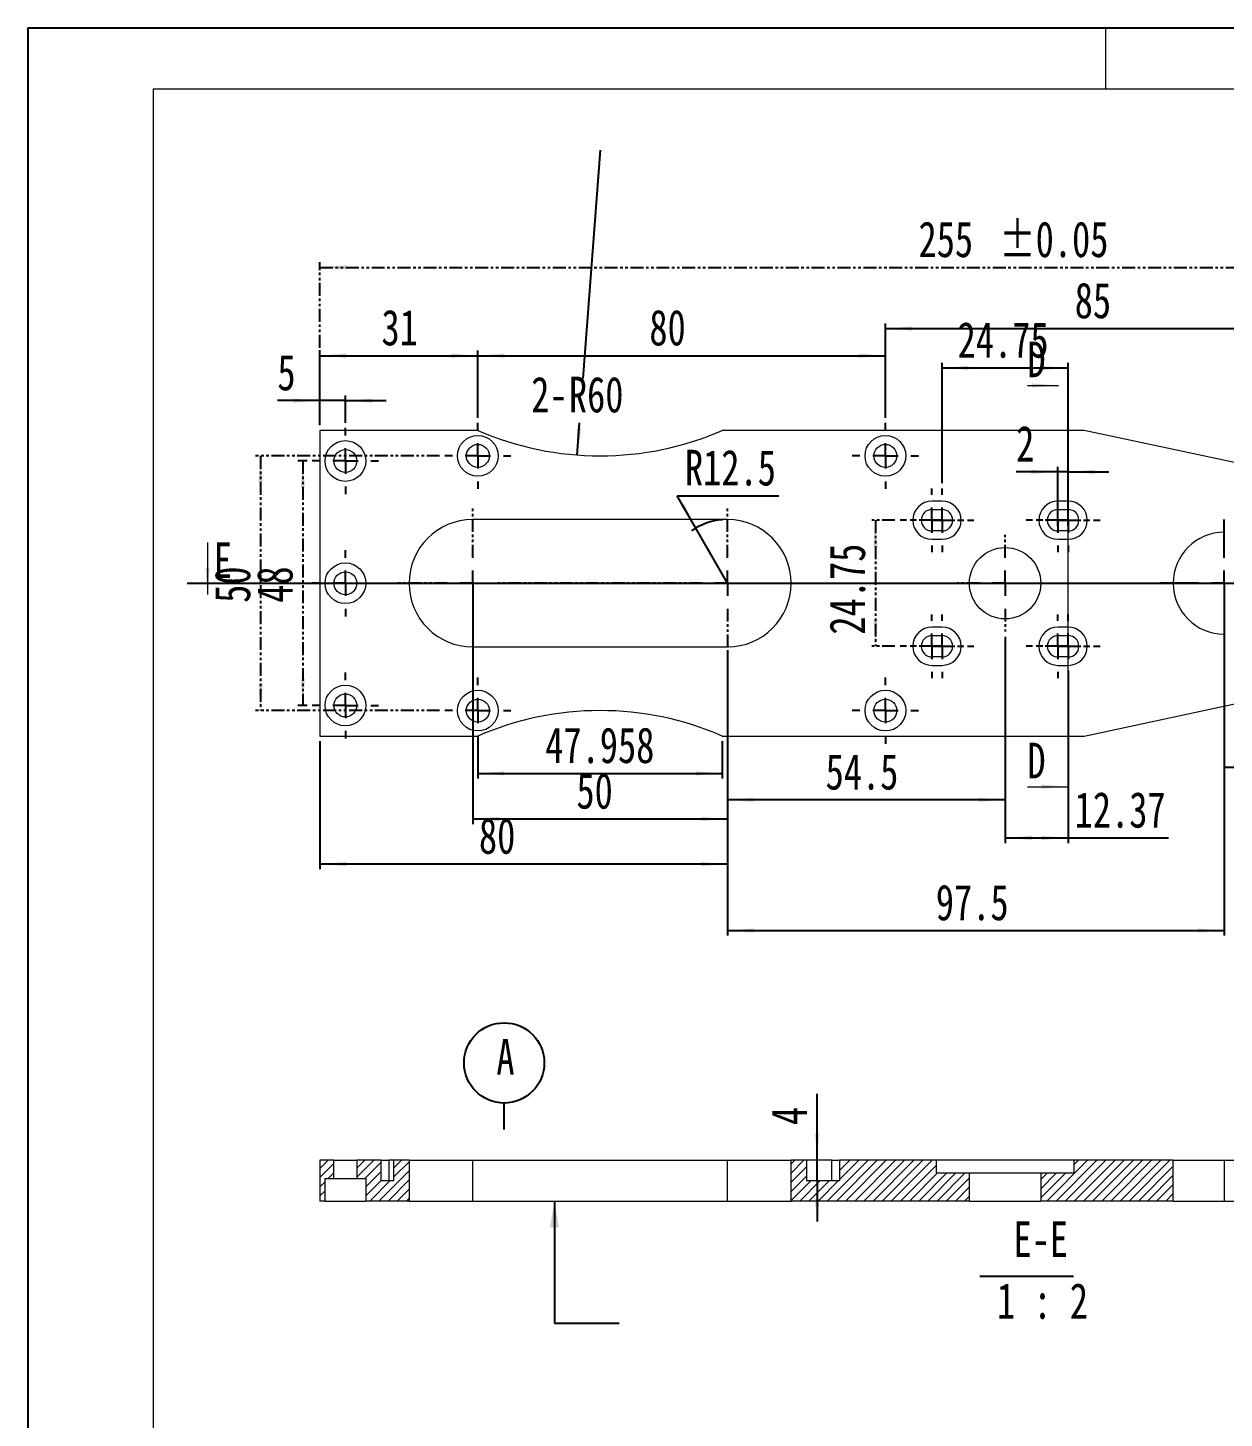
# Model space of a CAD drawing. Header units: millimetres. Extents: x 12 to 1086, y 8 to 1479.
# Drawn here: x 12 to 600, y 797 to 1479 of the extents above; entities that cross this region are included whole.
import ezdxf

# ---------------------------------------------------------------- set-up
doc = ezdxf.new("R2010")
doc.units = ezdxf.units.MM
doc.linetypes.add('SLD-双点画线', pattern=[12.7, 6.35, -1.27, 1.27, -1.27, 1.27, -1.27])
doc.linetypes.add('SLD-实线', pattern=[0])
for name, color, linetype in [('双点划线层', 6, 'SLD-双点画线'), ('图框', 7, 'SLD-实线'), ('标注线', 4, 'SLD-实线')]:
    doc.layers.add(name, color=color, linetype=linetype)
doc.layers.add('粗实线', color=7, linetype='SLD-实线', lineweight=15)
doc.styles.add('SLDTEXTSTYLE3', font='HYSWLONGFANGSONG.TTF')
doc.styles.get("Standard").update_dxf_attribs({"font": 'HYSWLONGFANGSONG.TTF'})
doc.dimstyles.new('SLDDIMSTYLE0', dxfattribs={"dimtxt": 17.5, "dimasz": 13, "dimexe": 0, "dimexo": 0.0625, "dimgap": 4.375, "dimtad": 1, "dimlfac": 2, "dimrnd": 1e-09, "dimzin": 12, "dimdsep": 46, "dimtxsty": 'SLDTEXTSTYLE3', "dimsah": 1, "dimcen": 0.09, "dimadec": 0, "dimazin": 3, "dimtol": 1, "dimtp": 0.25, "dimtm": 0.25, "dimtfac": 1, "dimtofl": 0, "dimtmove": 0, "dimatfit": 3, "dimfxl": 0, "dimfrac": 2, "dimtolj": 1, "dimarcsym": 0})
doc.dimstyles.new('SLDDIMSTYLE1', dxfattribs={"dimtxt": 17.5, "dimasz": 13, "dimexe": 0, "dimexo": 0.0625, "dimgap": 4.375, "dimtad": 0, "dimtih": 1, "dimtoh": 1, "dimdec": 3, "dimlfac": 2, "dimrnd": 1e-09, "dimzin": 12, "dimdsep": 46, "dimtxsty": 'SLDTEXTSTYLE3', "dimsah": 1, "dimcen": 0, "dimadec": 0, "dimazin": 3, "dimtfac": 1, "dimtdec": 3, "dimtofl": 0, "dimtmove": 0, "dimatfit": 3, "dimfxl": 0, "dimfrac": 2, "dimtolj": 1, "dimtzin": 12, "dimarcsym": 0})
doc.dimstyles.new('SLDDIMSTYLE14', dxfattribs={"dimtxt": 0, "dimasz": 13, "dimexe": 0, "dimexo": 0.0625, "dimgap": 0, "dimtad": 0, "dimtih": 1, "dimtoh": 1, "dimdec": 0, "dimrnd": 1e-09, "dimzin": 0, "dimdsep": 46, "dimtxsty": 'Standard', "dimsah": 1, "dimcen": 0.09, "dimadec": 0, "dimazin": 0, "dimtfac": 13, "dimtdec": 0, "dimtofl": 0, "dimtmove": 0, "dimatfit": 3, "dimfxl": 0, "dimfrac": 2, "dimtolj": 1, "dimtzin": 0, "dimarcsym": 0})
doc.dimstyles.new('SLDDIMSTYLE2', dxfattribs={"dimtxt": 17.5, "dimasz": 13, "dimexe": 0, "dimexo": 0.0625, "dimgap": 4.375, "dimtad": 1, "dimdec": 3, "dimlfac": 2, "dimrnd": 1e-09, "dimzin": 12, "dimdsep": 46, "dimtxsty": 'SLDTEXTSTYLE3', "dimsah": 1, "dimcen": 0.09, "dimadec": 0, "dimazin": 3, "dimtfac": 1, "dimtdec": 3, "dimtofl": 0, "dimtmove": 0, "dimatfit": 3, "dimfxl": 0, "dimfrac": 2, "dimtolj": 1, "dimtzin": 12, "dimarcsym": 0})
doc.dimstyles.new('SLDDIMSTYLE3', dxfattribs={"dimtxt": 17.5, "dimasz": 13, "dimexe": 0, "dimexo": 0.0625, "dimgap": 4.375, "dimtad": 1, "dimlfac": 2, "dimrnd": 1e-09, "dimzin": 12, "dimdsep": 46, "dimtxsty": 'SLDTEXTSTYLE3', "dimsah": 1, "dimcen": 0.09, "dimadec": 0, "dimazin": 3, "dimtfac": 1, "dimtofl": 0, "dimtmove": 0, "dimatfit": 3, "dimfxl": 0, "dimfrac": 2, "dimtolj": 1, "dimtzin": 12, "dimarcsym": 0})
doc.dimstyles.new('SLDDIMSTYLE4', dxfattribs={"dimtxt": 17.5, "dimasz": 13, "dimexe": 0, "dimexo": 0.0625, "dimgap": 4.375, "dimtad": 1, "dimdec": 3, "dimlfac": 2, "dimrnd": 1e-09, "dimzin": 12, "dimdsep": 46, "dimtxsty": 'SLDTEXTSTYLE3', "dimsah": 1, "dimcen": 0.09, "dimadec": 0, "dimazin": 3, "dimtfac": 1, "dimtdec": 3, "dimtmove": 0, "dimatfit": 0, "dimfxl": 0, "dimfrac": 2, "dimtolj": 1, "dimtzin": 12, "dimarcsym": 0})
doc.dimstyles.new('SLDDIMSTYLE5', dxfattribs={"dimtxt": 17.5, "dimasz": 13, "dimexe": 0, "dimexo": 0.0625, "dimgap": 4.375, "dimtad": 0, "dimtih": 1, "dimtoh": 1, "dimdec": 3, "dimlfac": 2, "dimrnd": 1e-09, "dimzin": 12, "dimdsep": 46, "dimtxsty": 'SLDTEXTSTYLE3', "dimsah": 1, "dimcen": 0, "dimadec": 0, "dimazin": 3, "dimtfac": 1, "dimtdec": 3, "dimtofl": 0, "dimtmove": 0, "dimatfit": 3, "dimfxl": 0, "dimfrac": 2, "dimtolj": 1, "dimtzin": 12, "dimarcsym": 0})

# ---------------------------------------------------------------- blocks, each defined once
blk = doc.blocks.new('_D')
at = {"layer": '双点划线层'}
for p, q in [((155.86, 1283.91), (155.86, 1363.91)), ((155.86, 1361.41), (793.36, 1361.41)), ((793.36, 1231.41), (793.36, 1363.91))]:
    blk.add_line(p, q, dxfattribs=at)
for points in [[(155.86, 1361.41), (168.86, 1360.41), (168.86, 1362.41)], [(793.36, 1361.41), (780.36, 1362.41), (780.36, 1360.41)]]:
    blk.add_solid(points, dxfattribs=at)
at = {"layer": '双点划线层', "char_height": 17.5, "attachment_point": 1, "style": 'SLDTEXTSTYLE3'}
for s, insert in [(' ±0.05', (480.31, 1383.97, -9.75)), ('255', (449.61, 1383.97, -9.75))]:
    blk.add_mtext(s, dxfattribs=dict(at, insert=insert))
blk = doc.blocks.new('_D_2')
at = {"layer": '双点划线层'}
for p, q in [((149.61, 1266.41), (144.98, 1266.41)), ((147.48, 1266.41), (147.48, 1146.41)), ((149.61, 1146.41), (144.98, 1146.41))]:
    blk.add_line(p, q, dxfattribs=at)
for points in [[(147.48, 1266.41), (146.48, 1253.41), (148.48, 1253.41)], [(147.48, 1146.41), (148.48, 1159.41), (146.48, 1159.41)]]:
    blk.add_solid(points, dxfattribs=at)
at = {"layer": '双点划线层', "insert": (124.92, 1196.8, -9.75), "char_height": 17.5, "attachment_point": 1, "rotation": 90, "style": 'SLDTEXTSTYLE3'}
blk.add_mtext('48', dxfattribs=at)
blk = doc.blocks.new('_D_3')
at = {"layer": '双点划线层'}
for p, q in [((214.61, 1268.91), (124.24, 1268.91)), ((126.74, 1268.91), (126.74, 1143.91)), ((214.61, 1143.91), (124.24, 1143.91))]:
    blk.add_line(p, q, dxfattribs=at)
for points in [[(126.74, 1268.91), (125.74, 1255.91), (127.74, 1255.91)], [(126.74, 1143.91), (127.74, 1156.91), (125.74, 1156.91)]]:
    blk.add_solid(points, dxfattribs=at)
at = {"layer": '双点划线层', "insert": (104.18, 1196.79, -9.75), "char_height": 17.5, "attachment_point": 1, "rotation": 90, "style": 'SLDTEXTSTYLE3'}
blk.add_mtext('50', dxfattribs=at)
blk = doc.blocks.new('_D_4')
at = {"layer": '双点划线层'}
for p, q in [((438.05, 1237.35), (425.95, 1237.35)), ((428.45, 1237.35), (428.45, 1175.48)), ((438.05, 1175.48), (425.95, 1175.48))]:
    blk.add_line(p, q, dxfattribs=at)
for points in [[(428.45, 1237.35), (427.45, 1224.35), (429.45, 1224.35)], [(428.45, 1175.48), (429.45, 1188.48), (427.45, 1188.48)]]:
    blk.add_solid(points, dxfattribs=at)
at = {"layer": '双点划线层', "insert": (405.89, 1181.18, -9.75), "char_height": 17.5, "attachment_point": 1, "rotation": 90, "style": 'SLDTEXTSTYLE3'}
blk.add_mtext('24.75', dxfattribs=at)
blk = doc.blocks.new('_D_6')
at = {"layer": '标注线'}
for p, q in [((155.86, 1283.91), (155.86, 1320.59)), ((155.86, 1318.09), (233.36, 1318.09)), ((233.36, 1287.66), (233.36, 1320.59))]:
    blk.add_line(p, q, dxfattribs=at)
for points in [[(155.86, 1318.09), (168.86, 1317.09), (168.86, 1319.09)], [(233.36, 1318.09), (220.36, 1319.09), (220.36, 1317.09)]]:
    blk.add_solid(points, dxfattribs=at)
at = {"layer": '标注线', "insert": (186.06, 1340.65, -9.75), "char_height": 17.5, "attachment_point": 1, "style": 'SLDTEXTSTYLE3'}
blk.add_mtext('31', dxfattribs=at)
blk = doc.blocks.new('_D_7')
at = {"layer": '标注线'}
for p, q in [((155.86, 1283.91), (155.86, 1298.54)), ((168.36, 1285.16), (168.36, 1298.54)), ((155.86, 1296.04), (134.97, 1296.04)), ((168.36, 1296.04), (155.86, 1296.04)), ((168.36, 1296.04), (188.36, 1296.04))]:
    blk.add_line(p, q, dxfattribs=at)
for points in [[(155.86, 1296.04), (142.86, 1297.04), (142.86, 1295.04)], [(168.36, 1296.04), (181.36, 1295.04), (181.36, 1297.04)]]:
    blk.add_solid(points, dxfattribs=at)
at = {"layer": '标注线', "insert": (134.97, 1318.6, -9.75), "char_height": 17.5, "attachment_point": 1, "style": 'SLDTEXTSTYLE3'}
blk.add_mtext('5', dxfattribs=at)
blk = doc.blocks.new('_D_8')
at = {"layer": '标注线'}
for p, q in [((233.36, 1287.66), (233.36, 1320.59)), ((233.36, 1318.09), (433.36, 1318.09)), ((433.36, 1287.66), (433.36, 1320.59))]:
    blk.add_line(p, q, dxfattribs=at)
for points in [[(233.36, 1318.09), (246.36, 1317.09), (246.36, 1319.09)], [(433.36, 1318.09), (420.36, 1319.09), (420.36, 1317.09)]]:
    blk.add_solid(points, dxfattribs=at)
at = {"layer": '标注线', "insert": (317.52, 1340.65, -9.75), "char_height": 17.5, "attachment_point": 1, "style": 'SLDTEXTSTYLE3'}
blk.add_mtext('80', dxfattribs=at)
blk = doc.blocks.new('_D_9')
at = {"layer": '标注线'}
for p, q in [((433.36, 1287.66), (433.36, 1333.91)), ((433.36, 1331.41), (645.86, 1331.41)), ((645.86, 1268.91), (645.86, 1333.91))]:
    blk.add_line(p, q, dxfattribs=at)
for points in [[(433.36, 1331.41), (446.36, 1330.41), (446.36, 1332.41)], [(645.86, 1331.41), (632.86, 1332.41), (632.86, 1330.41)]]:
    blk.add_solid(points, dxfattribs=at)
at = {"layer": '标注线', "insert": (526.26, 1353.97, -9.75), "char_height": 17.5, "attachment_point": 1, "style": 'SLDTEXTSTYLE3'}
blk.add_mtext('85', dxfattribs=at)
blk = doc.blocks.new('_D_10')
at = {"layer": '标注线'}
for p, q in [((340.3, 1233.52), (331.23, 1249.33)), ((331.23, 1249.33), (380.99, 1249.33)), ((355.86, 1206.41), (340.3, 1233.52))]:
    blk.add_line(p, q, dxfattribs=at)
blk.add_arc((355.86, 1206.41), 31.25, 94.57392, 124.43271, dxfattribs=at)
blk.add_solid([(340.3, 1233.52), (334.7, 1245.29), (332.96, 1244.29)], dxfattribs=at)
at = {"layer": '标注线', "insert": (334.98, 1271.89, -9.75), "char_height": 17.5, "attachment_point": 1, "style": 'SLDTEXTSTYLE3'}
blk.add_mtext('R12.5', dxfattribs=at)
blk = doc.blocks.new('_D_11')
at = {"layer": '标注线'}
for p, q in [((355.86, 1166.41), (355.86, 1066.1)), ((155.86, 1128.91), (155.86, 1066.1)), ((355.86, 1068.6), (155.86, 1068.6))]:
    blk.add_line(p, q, dxfattribs=at)
for points in [[(155.86, 1068.6), (168.86, 1067.6), (168.86, 1069.6)], [(355.86, 1068.6), (342.86, 1069.6), (342.86, 1067.6)]]:
    blk.add_solid(points, dxfattribs=at)
at = {"layer": '标注线', "insert": (233.89, 1091.16, -9.75), "char_height": 17.5, "attachment_point": 1, "style": 'SLDTEXTSTYLE3'}
blk.add_mtext('80', dxfattribs=at)
blk = doc.blocks.new('_D_12')
at = {"layer": '标注线'}
for p, q in [((293.36, 1418.91), (284.92, 1306.87)), ((282.1, 1269.34), (283.29, 1285.21))]:
    blk.add_line(p, q, dxfattribs=at)
blk.add_solid([(282.1, 1269.34), (284.07, 1282.23), (282.08, 1282.38)], dxfattribs=at)
at = {"layer": '标注线', "char_height": 17.5, "attachment_point": 1, "style": 'SLDTEXTSTYLE3'}
for s, insert in [('2-', (259.55, 1307.77, -9.75)), ('R60', (278.02, 1307.77, -9.75))]:
    blk.add_mtext(s, dxfattribs=dict(at, insert=insert))
blk = doc.blocks.new('_D_13')
at = {"layer": '标注线'}
for p, q in [((230.86, 1203.91), (230.86, 1088.23)), ((355.86, 1166.41), (355.86, 1088.23)), ((230.86, 1090.73), (355.86, 1090.73))]:
    blk.add_line(p, q, dxfattribs=at)
for points in [[(230.86, 1090.73), (243.86, 1089.73), (243.86, 1091.73)], [(355.86, 1090.73), (342.86, 1091.73), (342.86, 1089.73)]]:
    blk.add_solid(points, dxfattribs=at)
at = {"layer": '标注线', "insert": (281.73, 1113.29, -9.75), "char_height": 17.5, "attachment_point": 1, "style": 'SLDTEXTSTYLE3'}
blk.add_mtext('50', dxfattribs=at)
blk = doc.blocks.new('_D_15')
at = {"layer": '标注线'}
for p, q in [((599.61, 1203.91), (599.61, 1113.6)), ((693.36, 1172.66), (693.36, 1113.6)), ((599.61, 1116.1), (693.36, 1116.1))]:
    blk.add_line(p, q, dxfattribs=at)
for points in [[(599.61, 1116.1), (612.61, 1115.1), (612.61, 1117.1)], [(693.36, 1116.1), (680.36, 1117.1), (680.36, 1115.1)]]:
    blk.add_solid(points, dxfattribs=at)
at = {"layer": '标注线', "insert": (627.98, 1138.65, -9.75), "char_height": 17.5, "attachment_point": 1, "style": 'SLDTEXTSTYLE3'}
blk.add_mtext('37.5', dxfattribs=at)
blk = doc.blocks.new('_D_16')
at = {"layer": '标注线'}
for p, q in [((355.86, 1172.66), (355.86, 1033.48)), ((599.61, 1172.66), (599.61, 1033.48)), ((355.86, 1035.98), (599.61, 1035.98))]:
    blk.add_line(p, q, dxfattribs=at)
for points in [[(355.86, 1035.98), (368.86, 1034.98), (368.86, 1036.98)], [(599.61, 1035.98), (586.61, 1036.98), (586.61, 1034.98)]]:
    blk.add_solid(points, dxfattribs=at)
at = {"layer": '标注线', "insert": (458.11, 1058.54, -9.75), "char_height": 17.5, "attachment_point": 1, "style": 'SLDTEXTSTYLE3'}
blk.add_mtext('97.5', dxfattribs=at)
blk = doc.blocks.new('_D_17')
at = {"layer": '标注线'}
for p, q in [((492.11, 1180.16), (492.11, 1097.6)), ((355.86, 1166.41), (355.86, 1097.6)), ((492.11, 1100.1), (355.86, 1100.1))]:
    blk.add_line(p, q, dxfattribs=at)
for points in [[(355.86, 1100.1), (368.86, 1099.1), (368.86, 1101.1)], [(492.11, 1100.1), (479.11, 1101.1), (479.11, 1099.1)]]:
    blk.add_solid(points, dxfattribs=at)
at = {"layer": '标注线', "insert": (404.01, 1122.66, -9.75), "char_height": 17.5, "attachment_point": 1, "style": 'SLDTEXTSTYLE3'}
blk.add_mtext('54.5', dxfattribs=at)
blk = doc.blocks.new('_D_18')
at = {"layer": '标注线'}
for p, q in [((461.18, 1255.48), (461.18, 1314.56)), ((461.18, 1312.06), (523.05, 1312.06)), ((523.05, 1255.48), (523.05, 1314.56))]:
    blk.add_line(p, q, dxfattribs=at)
for points in [[(461.18, 1312.06), (474.18, 1311.06), (474.18, 1313.06)], [(523.05, 1312.06), (510.05, 1313.06), (510.05, 1311.06)]]:
    blk.add_solid(points, dxfattribs=at)
at = {"layer": '标注线', "insert": (468.78, 1334.62, -9.75), "char_height": 17.5, "attachment_point": 1, "style": 'SLDTEXTSTYLE3'}
blk.add_mtext('24.75', dxfattribs=at)
blk = doc.blocks.new('_D_19')
at = {"layer": '标注线'}
for p, q in [((518.05, 1234.6), (518.05, 1263.59)), ((523.05, 1234.6), (523.05, 1263.59)), ((518.05, 1261.09), (497.5, 1261.09)), ((523.05, 1261.09), (518.05, 1261.09)), ((523.05, 1261.09), (543.05, 1261.09))]:
    blk.add_line(p, q, dxfattribs=at)
for points in [[(518.05, 1261.09), (505.05, 1262.09), (505.05, 1260.09)], [(523.05, 1261.09), (536.05, 1260.09), (536.05, 1262.09)]]:
    blk.add_solid(points, dxfattribs=at)
at = {"layer": '标注线', "insert": (497.5, 1283.65, -9.75), "char_height": 17.5, "attachment_point": 1, "style": 'SLDTEXTSTYLE3'}
blk.add_mtext('2', dxfattribs=at)
blk = doc.blocks.new('_D_22')
at = {"layer": '标注线'}
for p, q in [((233.41, 1128.91), (233.41, 1110.61)), ((353.31, 1128.91), (353.31, 1110.61)), ((233.41, 1113.11), (353.31, 1113.11))]:
    blk.add_line(p, q, dxfattribs=at)
for points in [[(233.41, 1113.11), (246.41, 1112.11), (246.41, 1114.11)], [(353.31, 1113.11), (340.31, 1114.11), (340.31, 1112.11)]]:
    blk.add_solid(points, dxfattribs=at)
at = {"layer": '标注线', "insert": (266.41, 1135.67, -9.75), "char_height": 17.5, "attachment_point": 1, "style": 'SLDTEXTSTYLE3'}
blk.add_mtext('47.958', dxfattribs=at)
blk = doc.blocks.new('_D_23')
at = {"layer": '标注线'}
for p, q in [((492.11, 1180.16), (492.11, 1078.91)), ((523.05, 1163.6), (523.05, 1078.91)), ((492.11, 1081.41), (523.05, 1081.41)), ((523.05, 1081.41), (572.24, 1081.41))]:
    blk.add_line(p, q, dxfattribs=at)
for points in [[(492.11, 1081.41), (505.11, 1080.41), (505.11, 1082.41)], [(523.05, 1081.41), (510.05, 1082.41), (510.05, 1080.41)]]:
    blk.add_solid(points, dxfattribs=at)
at = {"layer": '标注线', "insert": (526.23, 1103.97, -9.75), "char_height": 17.5, "attachment_point": 1, "style": 'SLDTEXTSTYLE3'}
blk.add_mtext('12.37', dxfattribs=at)
blk = doc.blocks.new('SW_CENTERMARKSYMBOL_2')
at = {"layer": '双点划线层', "color": 0}
for p, q in [((0, 12.5), (0, 23.75)), ((-12.5, 0), (-23.75, 0)), ((0, 0), (-6.25, 0)), ((0, 0), (0, 6.25)), ((0, 0), (0, -6.25)), ((0, 0), (6.25, 0)), ((12.5, 0), (23.75, 0)), ((0, -12.5), (0, -23.75))]:
    blk.add_line(p, q, dxfattribs=at)
blk = doc.blocks.new('SW_CENTERMARKSYMBOL_6')
at = {"layer": '双点划线层', "color": 0}
for p, q in [((0, 12.5), (0, 16.25)), ((-12.5, 0), (-16.25, 0)), ((0, 0), (-6.25, 0)), ((0, 0), (0, 6.25)), ((0, 0), (0, -6.25)), ((0, 0), (6.25, 0)), ((12.5, 0), (16.25, 0)), ((0, -12.5), (0, -16.25))]:
    blk.add_line(p, q, dxfattribs=at)
blk = doc.blocks.new('SW_CENTERMARKSYMBOL_7')
at = {"layer": '双点划线层', "color": 0}
for p, q in [((0, 12.5), (0, 16.25)), ((-12.5, 0), (-16.25, 0)), ((0, 0), (-6.25, 0)), ((0, 0), (0, 6.25)), ((0, 0), (0, -6.25)), ((0, 0), (6.25, 0)), ((12.5, 0), (16.25, 0)), ((0, -12.5), (0, -16.25))]:
    blk.add_line(p, q, dxfattribs=at)
blk = doc.blocks.new('SW_CENTERMARKSYMBOL_8')
at = {"layer": '双点划线层', "color": 0}
for p, q in [((0, 12.5), (0, 16.25)), ((-12.5, 0), (-16.25, 0)), ((0, 0), (-6.25, 0)), ((0, 0), (0, 6.25)), ((0, 0), (0, -6.25)), ((0, 0), (6.25, 0)), ((12.5, 0), (16.25, 0)), ((0, -12.5), (0, -16.25))]:
    blk.add_line(p, q, dxfattribs=at)
blk = doc.blocks.new('SW_CENTERMARKSYMBOL_9')
at = {"layer": '双点划线层', "color": 0}
for p, q in [((0, 12.5), (0, 16.25)), ((-12.5, 0), (-16.25, 0)), ((0, 0), (-6.25, 0)), ((0, 0), (0, 6.25)), ((0, 0), (0, -6.25)), ((0, 0), (6.25, 0)), ((12.5, 0), (16.25, 0)), ((0, -12.5), (0, -16.25))]:
    blk.add_line(p, q, dxfattribs=at)
blk = doc.blocks.new('SW_CENTERMARKSYMBOL_10')
at = {"layer": '双点划线层', "color": 0}
for p, q in [((0, 12.5), (0, 16.25)), ((-12.5, 0), (-16.25, 0)), ((0, 0), (-6.25, 0)), ((0, 0), (0, 6.25)), ((0, 0), (0, -6.25)), ((0, 0), (6.25, 0)), ((12.5, 0), (16.25, 0)), ((0, -12.5), (0, -16.25))]:
    blk.add_line(p, q, dxfattribs=at)
blk = doc.blocks.new('SW_CENTERMARKSYMBOL_11')
at = {"layer": '双点划线层', "color": 0}
for p, q in [((0, 12.5), (0, 16.25)), ((-12.5, 0), (-16.25, 0)), ((0, 0), (-6.25, 0)), ((0, 0), (0, 6.25)), ((0, 0), (0, -6.25)), ((0, 0), (6.25, 0)), ((12.5, 0), (16.25, 0)), ((0, -12.5), (0, -16.25))]:
    blk.add_line(p, q, dxfattribs=at)
blk = doc.blocks.new('SW_CENTERMARKSYMBOL_12')
at = {"layer": '双点划线层', "color": 0}
for p, q in [((0, 12.5), (0, 16.25)), ((-12.5, 0), (-16.25, 0)), ((0, 0), (-6.25, 0)), ((0, 0), (0, 6.25)), ((0, 0), (0, -6.25)), ((0, 0), (6.25, 0)), ((12.5, 0), (16.25, 0)), ((0, -12.5), (0, -16.25))]:
    blk.add_line(p, q, dxfattribs=at)
blk = doc.blocks.new('SW_CENTERMARKSYMBOL_13')
at = {"layer": '双点划线层', "color": 0}
for p, q in [((-125, 12.5), (-125, 37.5)), ((0, 12.5), (0, 37.5)), ((-137.5, 0), (-162.5, 0)), ((-125, 0), (-131.25, 0)), ((-125, 0), (-125, 6.25)), ((-125, 0), (-125, -6.25)), ((-125, 0), (-118.75, 0)), ((-112.5, 0), (-87.5, 0)), ((-12.5, 0), (-112.5, 0)), ((-12.5, 0), (-37.5, 0)), ((0, 0), (-6.25, 0)), ((0, 0), (0, 6.25)), ((0, 0), (0, -6.25)), ((0, 0), (6.25, 0)), ((12.5, 0), (37.5, 0)), ((-125, -12.5), (-125, -37.5)), ((0, -12.5), (0, -37.5))]:
    blk.add_line(p, q, dxfattribs=at)
blk = doc.blocks.new('SW_CENTERMARKSYMBOL_14')
at = {"layer": '双点划线层', "color": 0}
for p, q in [((-5, 12.5), (-5, 15.625)), ((0, 12.5), (0, 15.625)), ((-17.5, 0), (-20.625, 0)), ((-12.5, 0), (-15.625, 0)), ((-5, 0), (-11.25, 0)), ((0, 0), (-6.25, 0)), ((-5, 0), (-5, 6.25)), ((-5, 0), (-5, -6.25)), ((-5, 0), (1.25, 0)), ((0, 0), (0, 6.25)), ((0, 0), (0, -6.25)), ((0, 0), (6.25, 0)), ((7.5, 0), (10.625, 0)), ((12.5, 0), (15.625, 0)), ((-5, -12.5), (-5, -15.625)), ((0, -12.5), (0, -15.625))]:
    blk.add_line(p, q, dxfattribs=at)
blk = doc.blocks.new('SW_CENTERMARKSYMBOL_15')
at = {"layer": '双点划线层', "color": 0}
for p, q in [((-5, 12.5), (-5, 15.625)), ((0, 12.5), (0, 15.625)), ((-17.5, 0), (-20.625, 0)), ((-12.5, 0), (-15.625, 0)), ((-5, 0), (-11.25, 0)), ((0, 0), (-6.25, 0)), ((-5, 0), (-5, 6.25)), ((-5, 0), (-5, -6.25)), ((-5, 0), (1.25, 0)), ((0, 0), (0, 6.25)), ((0, 0), (0, -6.25)), ((0, 0), (6.25, 0)), ((7.5, 0), (10.625, 0)), ((12.5, 0), (15.625, 0)), ((-5, -12.5), (-5, -15.625)), ((0, -12.5), (0, -15.625))]:
    blk.add_line(p, q, dxfattribs=at)
blk = doc.blocks.new('SW_CENTERMARKSYMBOL_16')
at = {"layer": '双点划线层', "color": 0}
for p, q in [((-5, 12.5), (-5, 15.625)), ((0, 12.5), (0, 15.625)), ((-17.5, 0), (-20.625, 0)), ((-12.5, 0), (-15.625, 0)), ((-5, 0), (-11.25, 0)), ((0, 0), (-6.25, 0)), ((-5, 0), (-5, 6.25)), ((-5, 0), (-5, -6.25)), ((-5, 0), (1.25, 0)), ((0, 0), (0, 6.25)), ((0, 0), (0, -6.25)), ((0, 0), (6.25, 0)), ((7.5, 0), (10.625, 0)), ((12.5, 0), (15.625, 0)), ((-5, -12.5), (-5, -15.625)), ((0, -12.5), (0, -15.625))]:
    blk.add_line(p, q, dxfattribs=at)
blk = doc.blocks.new('SW_CENTERMARKSYMBOL_17')
at = {"layer": '双点划线层', "color": 0}
for p, q in [((-5, 12.5), (-5, 15.625)), ((0, 12.5), (0, 15.625)), ((-17.5, 0), (-20.625, 0)), ((-12.5, 0), (-15.625, 0)), ((-5, 0), (-11.25, 0)), ((0, 0), (-6.25, 0)), ((-5, 0), (-5, 6.25)), ((-5, 0), (-5, -6.25)), ((-5, 0), (1.25, 0)), ((0, 0), (0, 6.25)), ((0, 0), (0, -6.25)), ((0, 0), (6.25, 0)), ((7.5, 0), (10.625, 0)), ((12.5, 0), (15.625, 0)), ((-5, -12.5), (-5, -15.625)), ((0, -12.5), (0, -15.625))]:
    blk.add_line(p, q, dxfattribs=at)
blk = doc.blocks.new('SW_CENTERMARKSYMBOL_18')
at = {"layer": '标注线', "color": 0}
for p, q in [((-93.75, 12.5), (-93.75, 31.25)), ((0, 12.5), (0, 31.25)), ((-106.25, 0), (-125, 0)), ((-93.75, 0), (-100, 0)), ((-93.75, 0), (-93.75, 6.25)), ((-93.75, 0), (-93.75, -6.25)), ((-93.75, 0), (-87.5, 0)), ((-81.25, 0), (-62.5, 0)), ((-12.5, 0), (-81.25, 0)), ((-12.5, 0), (-31.25, 0)), ((0, 0), (-6.25, 0)), ((0, 0), (0, 6.25)), ((0, 0), (0, -6.25)), ((0, 0), (6.25, 0)), ((12.5, 0), (31.25, 0)), ((-93.75, -12.5), (-93.75, -31.25)), ((0, -12.5), (0, -31.25))]:
    blk.add_line(p, q, dxfattribs=at)
blk = doc.blocks.new('_D_51')
at = {"layer": '标注线'}
for p, q in [((399.86, 923.23), (399.86, 955.84)), ((399.86, 913.23), (399.86, 923.23)), ((399.86, 913.23), (399.86, 893.23))]:
    blk.add_line(p, q, dxfattribs=at)
for points in [[(399.86, 923.23), (400.86, 936.23), (398.86, 936.23)], [(399.86, 913.23), (398.86, 900.23), (400.86, 900.23)]]:
    blk.add_solid(points, dxfattribs=at)
at = {"layer": '标注线', "insert": (377.31, 940.5, 37.75), "char_height": 17.5, "attachment_point": 1, "rotation": 90, "style": 'SLDTEXTSTYLE3'}
blk.add_mtext('4', dxfattribs=at)
blk = doc.blocks.new('SW_NOTE_5')
at = {"layer": '标注线', "color": 0}
blk.add_line((-9.93, -4.28), (36.08, -4.28), dxfattribs=at)
at = {"layer": '标注线', "color": 0, "char_height": 17.5, "attachment_point": 2, "style": 'SLDTEXTSTYLE3'}
for s, insert in [('E-E', (19.96, 22.56)), (' 1 : 2', (16.32, -7.77))]:
    blk.add_mtext(s, dxfattribs=dict(at, insert=insert))
blk = doc.blocks.new('SW_DATUMTAG_0')
at = {"layer": '标注线', "color": 0}
blk.add_line((3.83, -21.91), (3.83, -8.86), dxfattribs=at)
blk.add_circle((3.83, 10.83), 19.68, dxfattribs=at)
at = {"layer": '标注线', "color": 0, "insert": (0, 22.56), "char_height": 17.5, "attachment_point": 1, "style": 'SLDTEXTSTYLE3'}
blk.add_mtext('A', dxfattribs=at)

msp = doc.modelspace()

# ---------------------------------------------------------------- hatches: boundary and pattern name
at = {"linetype": 'SLD-实线', "lineweight": 0}
h = msp.add_hatch(dxfattribs=at)
h.set_pattern_fill('ANSI31', style=0)
h.paths.add_polyline_path([(162.737005, 923.229437), (155.862005, 923.229437), (155.862005, 903.229437), (158.362005, 903.229437), (158.362005, 914.229437), (162.737005, 914.229437)], flags=0)
h = msp.add_hatch(dxfattribs=at)
h.set_pattern_fill('ANSI31', style=0)
h.paths.add_polyline_path([(173.987005, 923.229437), (173.987005, 914.229437), (178.362005, 914.229437), (178.362005, 903.229437), (199.612005, 903.229437), (199.612005, 923.229437), (192.112005, 923.229437), (192.112005, 913.229437), (185.862005, 913.229437), (185.862005, 923.229437)], flags=0)
h = msp.add_hatch(dxfattribs=at)
h.set_pattern_fill('ANSI31', style=0)
h.paths.add_polyline_path([(394.612005, 913.229437), (394.612005, 923.229437), (387.112005, 923.229437), (387.112005, 903.229437), (474.612005, 903.229437), (474.612005, 916.979437), (458.362005, 916.979437), (458.362005, 923.229437), (410.862005, 923.229437), (410.862005, 913.229437)], flags=0)
h = msp.add_hatch(dxfattribs=at)
h.set_pattern_fill('ANSI31', style=0)
h.paths.add_polyline_path([(509.612005, 903.229437), (574.612005, 903.229437), (574.612005, 923.229437), (525.862005, 923.229437), (525.862005, 916.979437), (509.612005, 916.979437)], flags=0)

# ---------------------------------------------------------------- linework, layer by layer
at = {"color": 7, "linetype": 'SLD-实线', "lineweight": 0}
for p, q in [((523.047927, 1096.562266), (523.047927, 1313.470146)), ((503.047927, 1303.470146), (518.364674, 1303.470146)), ((100.674184, 1226.414998), (100.674184, 1200.836262)), ((90.674184, 1206.414998), (908.596767, 1206.414998)), ((503.047927, 1106.562266), (523.047927, 1106.562266))]:
    msp.add_line(p, q, dxfattribs=at)
at = {"color": 7, "linetype": 'SLD-实线', "lineweight": 15}
for p, q in [((155.862001, 1281.414996), (155.862001, 1131.414999)), ((233.414107, 1281.414996), (155.862001, 1281.414996)), ((530.862006, 1281.414996), (353.309902, 1281.414996)), ((618.362007, 1262.665), (530.862006, 1281.414996)), ((461.176083, 1246.725922), (456.176084, 1246.725922)), ((456.176084, 1242.600919), (461.176083, 1242.600919)), ((523.047926, 1246.725922), (518.047925, 1246.725922)), ((518.047925, 1242.600919), (523.047926, 1242.600919)), ((355.862006, 1237.664998), (230.862004, 1237.664998)), ((461.176083, 1232.100919), (456.176084, 1232.100919)), ((523.047926, 1232.100919), (518.047925, 1232.100919)), ((456.176084, 1227.975919), (461.176083, 1227.975919)), ((518.047925, 1227.975919), (523.047926, 1227.975919)), ((461.176083, 1184.854077), (456.176084, 1184.854077)), ((456.176084, 1180.729077), (461.176083, 1180.729077)), ((523.047926, 1184.854077), (518.047925, 1184.854077)), ((518.047925, 1180.729077), (523.047926, 1180.729077)), ((230.862004, 1175.164997), (355.862006, 1175.164997)), ((461.176083, 1170.229076), (456.176084, 1170.229076)), ((523.047926, 1170.229076), (518.047925, 1170.229076)), ((456.176084, 1166.104074), (461.176083, 1166.104074)), ((518.047925, 1166.104074), (523.047926, 1166.104074)), ((530.862006, 1131.414999), (618.362007, 1150.164995)), ((155.862001, 1131.414999), (233.414107, 1131.414999)), ((353.309902, 1131.414999), (530.862006, 1131.414999)), ((155.862005, 923.229437), (155.862005, 903.229437)), ((162.737005, 923.229437), (155.862005, 923.229437)), ((162.737005, 914.229437), (162.737005, 923.229437)), ((162.737005, 923.229437), (173.987005, 923.229437)), ((173.987005, 923.229437), (173.987005, 914.229437)), ((185.862005, 923.229437), (173.987005, 923.229437)), ((185.862005, 913.229437), (185.862005, 923.229437)), ((185.862005, 923.229437), (189.612005, 923.229437)), ((189.612005, 923.229437), (189.612005, 913.229437)), ((192.112005, 923.229437), (189.612005, 923.229437)), ((192.112005, 913.229437), (192.112005, 923.229437)), ((199.612005, 923.229437), (192.112005, 923.229437)), ((199.612005, 923.229437), (199.612005, 903.229437)), ((199.612005, 923.229437), (230.862005, 923.229437)), ((230.862005, 903.229437), (230.862005, 923.229437)), ((230.862005, 923.229437), (355.862005, 923.229437)), ((355.862005, 903.229437), (355.862005, 923.229437)), ((355.862005, 923.229437), (387.112005, 923.229437)), ((387.112005, 903.229437), (387.112005, 923.229437)), ((394.612005, 923.229437), (387.112005, 923.229437)), ((394.612005, 923.229437), (394.612005, 913.229437)), ((407.112005, 923.229437), (394.612005, 923.229437)), ((407.112005, 913.229437), (407.112005, 923.229437)), ((407.112005, 923.229437), (410.862005, 923.229437)), ((410.862005, 923.229437), (410.862005, 913.229437)), ((458.362005, 923.229437), (410.862005, 923.229437)), ((458.362005, 916.979437), (458.362005, 923.229437)), ((525.862005, 923.229437), (458.362005, 923.229437)), ((525.862005, 923.229437), (525.862005, 916.979437)), ((574.612005, 923.229437), (525.862005, 923.229437)), ((574.612005, 903.229437), (574.612005, 923.229437)), ((574.612005, 923.229437), (599.612005, 923.229437)), ((599.612005, 923.229437), (599.612005, 903.229437)), ((599.612005, 923.229437), (693.362005, 923.229437)), ((458.362005, 916.979437), (474.612005, 916.979437)), ((474.612005, 903.229437), (474.612005, 916.979437)), ((474.612005, 916.979437), (509.612005, 916.979437)), ((509.612005, 916.979437), (509.612005, 903.229437)), ((509.612005, 916.979437), (525.862005, 916.979437)), ((158.362005, 914.229437), (162.737005, 914.229437)), ((158.362005, 903.229437), (158.362005, 914.229437)), ((162.737005, 914.229437), (173.987005, 914.229437)), ((173.987005, 914.229437), (178.362005, 914.229437)), ((178.362005, 914.229437), (178.362005, 903.229437)), ((185.862005, 913.229437), (192.112005, 913.229437)), ((394.612005, 913.229437), (410.862005, 913.229437)), ((158.362005, 903.229437), (155.862005, 903.229437)), ((158.362005, 903.229437), (178.362005, 903.229437)), ((199.612005, 903.229437), (178.362005, 903.229437)), ((199.612005, 903.229437), (230.862005, 903.229437)), ((230.862005, 903.229437), (355.862005, 903.229437)), ((355.862005, 903.229437), (387.112005, 903.229437)), ((474.612005, 903.229437), (387.112005, 903.229437)), ((474.612005, 903.229437), (509.612005, 903.229437)), ((574.612005, 903.229437), (509.612005, 903.229437)), ((574.612005, 903.229437), (599.612005, 903.229437)), ((599.612005, 903.229437), (693.362005, 903.229437))]:
    msp.add_line(p, q, dxfattribs=at)
for centre, radius in [((168.362005, 1266.414998), 10), ((233.362005, 1268.914998), 10), ((433.362005, 1268.914998), 10), ((168.362005, 1266.414998), 5.625), ((233.362005, 1268.914998), 5.625), ((433.362005, 1268.914998), 5.625), ((492.112005, 1206.414998), 17.5), ((168.362005, 1206.414998), 10), ((168.362005, 1206.414998), 5.625), ((168.362005, 1146.414998), 10), ((233.362005, 1143.914998), 10), ((433.362005, 1143.914998), 10), ((168.362005, 1146.414998), 5.625), ((233.362005, 1143.914998), 5.625), ((433.362005, 1143.914998), 5.625)]:
    msp.add_circle(centre, radius, dxfattribs=at)
for centre, radius, start, end in [((293.362005, 1418.914998), 150, 246.443535691, 293.556464309), ((456.176083, 1237.350919), 9.375, 90, 270), ((456.176083, 1237.350919), 5.25, 90, 270), ((461.176083, 1237.350919), 9.375, 270, 90), ((461.176083, 1237.350919), 5.25, 270, 90), ((518.047927, 1237.350919), 9.375, 90, 270), ((518.047927, 1237.350919), 5.25, 90, 270), ((523.047927, 1237.350919), 9.375, 270, 90), ((523.047927, 1237.350919), 5.25, 270, 90), ((230.862005, 1206.414998), 31.25, 90, 270), ((355.862005, 1206.414998), 31.25, 270, 90), ((599.612005, 1206.414998), 25, 90, 270), ((456.176083, 1175.479076), 9.375, 90, 270), ((456.176083, 1175.479076), 5.25, 90, 270), ((461.176083, 1175.479076), 9.375, 270, 90), ((461.176083, 1175.479076), 5.25, 270, 90), ((518.047927, 1175.479076), 9.375, 90, 270), ((518.047927, 1175.479076), 5.25, 90, 270), ((523.047927, 1175.479076), 9.375, 270, 90), ((523.047927, 1175.479076), 5.25, 270, 90), ((293.362005, 993.914998), 150, 66.443535691, 113.556464309)]:
    msp.add_arc(centre, radius, start, end, dxfattribs=at)
at = {"color": 7, "linetype": 'SLD-实线', "lineweight": 0}
for points in [[(518.364674, 1303.470146), (505.364674, 1304.470146), (505.364674, 1302.470146)], [(100.674184, 1200.836262), (101.674184, 1213.836262), (99.674184, 1213.836262)], [(523.047927, 1106.562266), (510.047927, 1107.562266), (510.047927, 1105.562266)]]:
    msp.add_solid(points, dxfattribs=at)
at = {"layer": '图框'}
for q in [(1039, 1479), (12.5, 7.5)]:
    msp.add_line((12.5, 1479), q, dxfattribs=at)
at = {"layer": '标注线'}
msp.add_open_spline([(90.674184, 1206.414998), (482.706794, 1206.414998), (874.739405, 1206.414998)], degree=2, dxfattribs=at)
at = {"layer": '粗实线'}
for p, q in [((541.5, 1449), (541.5, 1479)), ((74, 1449), (1009, 1449)), ((74, 1449), (74, 39))]:
    msp.add_line(p, q, dxfattribs=at)

# ---------------------------------------------------------------- block references
at = {"layer": '双点划线层'}
for name, p in [('SW_CENTERMARKSYMBOL_9', (233.362005, 1268.914998)), ('SW_CENTERMARKSYMBOL_6', (433.362005, 1268.914998)), ('SW_CENTERMARKSYMBOL_10', (168.362005, 1266.414998)), ('SW_CENTERMARKSYMBOL_14', (461.176083, 1237.350919)), ('SW_CENTERMARKSYMBOL_17', (523.047927, 1237.350919)), ('SW_CENTERMARKSYMBOL_13', (355.862005, 1206.414998)), ('SW_CENTERMARKSYMBOL_2', (492.112005, 1206.414998)), ('SW_CENTERMARKSYMBOL_12', (168.362005, 1206.414998)), ('SW_CENTERMARKSYMBOL_15', (461.176083, 1175.479076)), ('SW_CENTERMARKSYMBOL_16', (523.047927, 1175.479076)), ('SW_CENTERMARKSYMBOL_11', (168.362005, 1146.414998)), ('SW_CENTERMARKSYMBOL_8', (233.362005, 1143.914998)), ('SW_CENTERMARKSYMBOL_7', (433.362005, 1143.914998))]:
    msp.add_blockref(name, p, dxfattribs=at)
at = {"layer": '标注线'}
for name, p in [('SW_CENTERMARKSYMBOL_18', (693.362005, 1206.414998)), ('SW_DATUMTAG_0', (242.431871, 960.171722)), ('SW_NOTE_5', (489.660617, 870.701658))]:
    msp.add_blockref(name, p, dxfattribs=at)

# ---------------------------------------------------------------- texts
at = {"color": 7, "linetype": 'Continuous', "char_height": 17.5, "attachment_point": 1, "style": 'SLDTEXTSTYLE3'}
for s, insert in [('D', (503.047927, 1325.038032)), ('E', (103.729634, 1226.414998)), ('D', (503.047927, 1128.130152))]:
    msp.add_mtext(s, dxfattribs=dict(at, insert=insert))

# ---------------------------------------------------------------- dimensions: what is measured, and where the dimension line sits
at = {"layer": '双点划线层'}
dim = msp.add_linear_dim(base=(793.362005, 1361.414998), p1=(155.862005, 1281.414998), p2=(793.362005, 1228.914998), dimstyle='SLDDIMSTYLE0', dxfattribs=at)
dim.commit()
dim.dimension.update_dxf_attribs({"geometry": '_D', "text_midpoint": (491.789659, 1361.414998), "dimtype": 160})
for base, p1, p2, dimstyle, picture, middle in [((126.735213, 1143.914998), (217.112005, 1268.914998), (217.112005, 1143.914998), 'SLDDIMSTYLE2', '_D_3', (126.735213, 1208.298271)), ((147.478861, 1146.414998), (152.112005, 1266.414998), (152.112005, 1146.414998), 'SLDDIMSTYLE2', '_D_2', (147.478861, 1208.298271)), ((428.44601, 1175.479076), (440.551083, 1237.350919), (440.551083, 1175.479076), 'SLDDIMSTYLE3', '_D_4', (428.44601, 1204.18073))]:
    dim = msp.add_linear_dim(base=base, p1=p1, p2=p2, angle=90, dimstyle=dimstyle, dxfattribs=at)
    dim.commit()
    dim.dimension.update_dxf_attribs({"geometry": picture, "text_midpoint": middle, "dimtype": 160})
at = {"layer": '标注线'}
dim = msp.add_radius_dim(center=(293.362005, 1418.914998), mpoint=(282.097417, 1269.338566), text='2-<>', dimstyle='SLDDIMSTYLE5', dxfattribs=at)
dim.commit()
dim.dimension.update_dxf_attribs({"geometry": '_D_12', "text_midpoint": (284.108254, 1296.038781), "dimtype": 164})
for base, p1, p2, dimstyle, picture, middle in [((645.862005, 1331.414998), (433.362005, 1285.164998), (645.862005, 1266.414998), 'SLDDIMSTYLE2', '_D_9', (537.755034, 1331.414998)), ((233.362005, 1318.088216), (155.862005, 1281.414998), (233.362005, 1285.164998), 'SLDDIMSTYLE2', '_D_6', (197.568333, 1318.088216)), ((433.362005, 1318.088216), (233.362005, 1285.164998), (433.362005, 1285.164998), 'SLDDIMSTYLE2', '_D_8', (329.013261, 1318.088216)), ((523.047927, 1312.061342), (461.176083, 1252.975919), (523.047927, 1252.975919), 'SLDDIMSTYLE3', '_D_18', (491.789659, 1312.061342)), ((155.862005, 1296.038731), (168.362005, 1282.664998), (155.862005, 1281.414998), 'SLDDIMSTYLE4', '_D_7', (142.63393, 1296.038731)), ((518.047927, 1261.092906), (523.047927, 1232.100919), (518.047927, 1232.100919), 'SLDDIMSTYLE4', '_D_19', (505.169848, 1261.092906)), ((355.862005, 1090.731076), (230.862005, 1206.414998), (355.862005, 1168.914998), 'SLDDIMSTYLE2', '_D_13', (293.234246, 1090.731076)), ((693.362005, 1116.095288), (599.612005, 1206.414998), (693.362005, 1175.164998), 'SLDDIMSTYLE2', '_D_15', (647.142211, 1116.095288)), ((355.862005, 1100.097145), (492.112005, 1182.664998), (355.862005, 1168.914998), 'SLDDIMSTYLE2', '_D_17', (423.191917, 1100.097145)), ((523.047927, 1081.414998), (492.112005, 1182.664998), (523.047927, 1166.104076), 'SLDDIMSTYLE3', '_D_23', (549.233979, 1081.414998)), ((599.612005, 1035.977406), (355.862005, 1175.164998), (599.612005, 1175.164998), 'SLDDIMSTYLE2', '_D_16', (477.257804, 1035.977406)), ((155.862005, 1068.599938), (355.862005, 1168.914998), (155.862005, 1131.414998), 'SLDDIMSTYLE2', '_D_11', (245.38574, 1068.599938)), ((353.309899, 1113.106875), (233.414111, 1131.414998), (353.309899, 1131.414998), 'SLDDIMSTYLE2', '_D_22', (293.234246, 1113.106875))]:
    dim = msp.add_linear_dim(base=base, p1=p1, p2=p2, dimstyle=dimstyle, dxfattribs=at)
    dim.commit()
    dim.dimension.update_dxf_attribs({"geometry": picture, "text_midpoint": middle, "dimtype": 160})
dim = msp.add_radius_dim(center=(355.862005, 1206.414998), mpoint=(340.303753, 1233.516719), dimstyle='SLDDIMSTYLE1', dxfattribs=at)
dim.commit()
dim.dimension.update_dxf_attribs({"geometry": '_D_10', "text_midpoint": (357.980217, 1260.159578), "dimtype": 164})
dim = msp.add_linear_dim(base=(399.864036, 923.229437), p1=(410.862005, 913.229437), p2=(155.862005, 923.229437), angle=90, dimstyle='SLDDIMSTYLE4', dxfattribs=at)
dim.commit()
dim.dimension.update_dxf_attribs({"geometry": '_D_51', "text_midpoint": (399.864036, 948.169549), "dimtype": 160})

# ---------------------------------------------------------------- leaders
msp.add_leader([(270.932655, 903.229437), (270.932655, 843.229437), (302.682655, 843.229437)], dimstyle='SLDDIMSTYLE14', dxfattribs=at)

doc.saveas('drawing.dxf')
